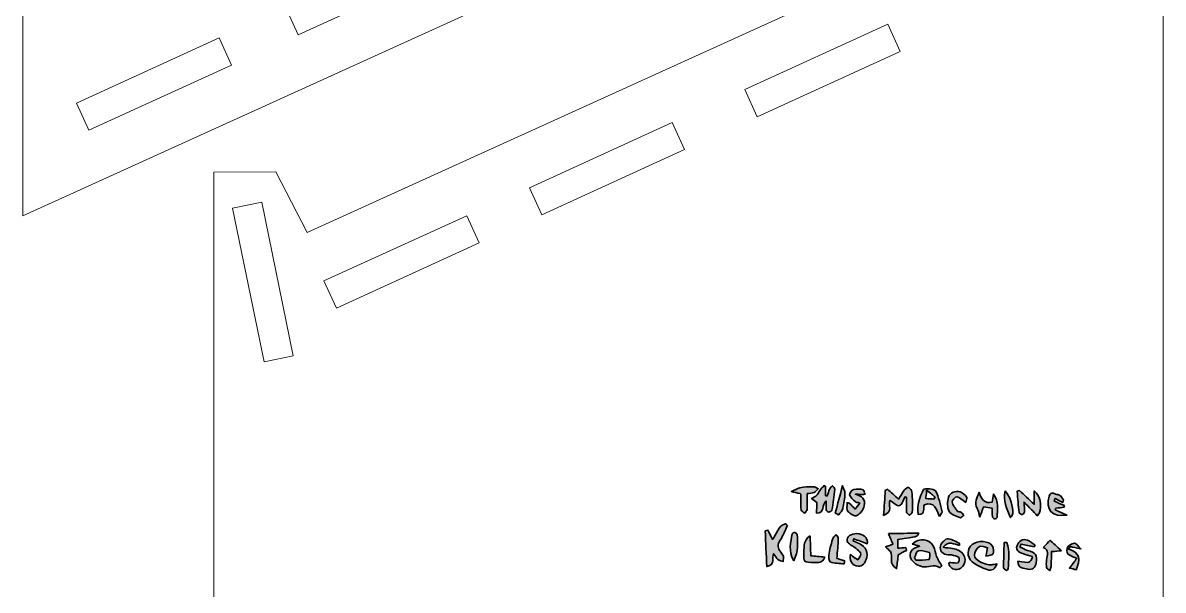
# Model space of a CAD drawing. Header units: inches. Extents: x 0.7 to 43.7, y -59.5 to -0.9.
# Drawn here: x 0.67 to 23.51, y -38.94 to -27.58 of the extents above; entities that cross this region are included whole.
import ezdxf

# ---------------------------------------------------------------- set-up
doc = ezdxf.new("R2010")
doc.units = ezdxf.units.IN
doc.header["$MEASUREMENT"] = 0
doc.layers.add('cut', color=7, linetype='Continuous')
doc.layers.add('etch', color=7, linetype='Continuous')

# ---------------------------------------------------------------- blocks, each defined once
blk = doc.blocks.new('block 10')
at = {"layer": 'etch', "true_color": 0x00a550}
h = blk.add_hatch(color=114, dxfattribs=at)
h.dxf.hatch_style = 2
edge = h.paths.add_edge_path()
edge.add_spline(control_points=[(16.38, -37.006), (16.38, -37.119), (16.383, -37.222), (16.377, -37.324), (16.376, -37.35), (16.347, -37.373), (16.331, -37.398), (16.305, -37.376), (16.259, -37.357), (16.257, -37.333), (16.248, -37.231), (16.251, -37.128), (16.249, -37.02), (16.248, -37.019), (16.243, -37.01), (16.236, -37.008), (16.179, -36.993), (16.121, -36.98), (16.064, -36.967), (16.121, -36.941), (16.176, -36.904), (16.235, -36.892), (16.322, -36.874), (16.412, -36.87), (16.501, -36.869), (16.534, -36.869), (16.568, -36.894), (16.602, -36.908), (16.574, -36.934), (16.55, -36.97), (16.516, -36.985), (16.48, -37.002), (16.434, -36.999), (16.38, -37.006)], knot_values=[0, 0, 0, 0, 1, 1, 1, 2, 2, 2, 3, 3, 3, 4, 4, 4, 5, 5, 5, 6, 6, 6, 7, 7, 7, 8, 8, 8, 9, 9, 9, 10, 10, 10, 11, 11, 11, 11], degree=3, periodic=1)
h = blk.add_hatch(color=114, dxfattribs=at)
h.dxf.hatch_style = 2
edge = h.paths.add_edge_path()
edge.add_spline(control_points=[(16.759, -37.154), (16.662, -37.231), (16.741, -37.395), (16.567, -37.397), (16.569, -37.322), (16.57, -37.254), (16.572, -37.184), (16.54, -37.161), (16.503, -37.135), (16.467, -37.108), (16.504, -37.084), (16.546, -37.064), (16.578, -37.034), (16.603, -37.011), (16.613, -36.973), (16.634, -36.945), (16.66, -36.91), (16.69, -36.878), (16.718, -36.845), (16.728, -36.851), (16.738, -36.857), (16.749, -36.863), (16.747, -36.924), (16.746, -36.985), (16.744, -37.045), (16.757, -37.048), (16.769, -37.051), (16.782, -37.054), (16.797, -37.007), (16.809, -36.958), (16.83, -36.913), (16.841, -36.888), (16.868, -36.87), (16.887, -36.849), (16.903, -36.873), (16.935, -36.898), (16.933, -36.92), (16.919, -37.059), (16.9, -37.198), (16.875, -37.336), (16.872, -37.355), (16.83, -37.377), (16.803, -37.38), (16.791, -37.382), (16.763, -37.345), (16.76, -37.324), (16.753, -37.275), (16.758, -37.225), (16.759, -37.154)], knot_values=[0, 0, 0, 0, 1, 1, 1, 2, 2, 2, 3, 3, 3, 4, 4, 4, 5, 5, 5, 6, 6, 6, 7, 7, 7, 8, 8, 8, 9, 9, 9, 10, 10, 10, 11, 11, 11, 12, 12, 12, 13, 13, 13, 14, 14, 14, 15, 15, 15, 16, 16, 16, 16], degree=3, periodic=1)
h = blk.add_hatch(color=114, dxfattribs=at)
h.dxf.hatch_style = 2
edge = h.paths.add_edge_path()
edge.add_spline(control_points=[(17.082, -36.847), (17.101, -36.898), (17.137, -36.949), (17.135, -36.999), (17.132, -37.101), (17.115, -37.205), (17.091, -37.305), (17.08, -37.35), (17.038, -37.388), (17.011, -37.429), (16.988, -37.42), (16.965, -37.41), (16.942, -37.401), (16.99, -37.217), (17.039, -37.033), (17.087, -36.849), (17.087, -36.849), (17.082, -36.847), (17.082, -36.847)], knot_values=[0, 0, 0, 0, 1, 1, 1, 2, 2, 2, 3, 3, 3, 4, 4, 4, 5, 5, 5, 6, 6, 6, 6], degree=3, periodic=1)
h = blk.add_hatch(color=114, dxfattribs=at)
h.dxf.hatch_style = 2
edge = h.paths.add_edge_path()
edge.add_spline(control_points=[(17.223, -37.197), (17.262, -37.238), (17.301, -37.278), (17.34, -37.318), (17.368, -37.282), (17.395, -37.246), (17.433, -37.197), (17.383, -37.182), (17.355, -37.181), (17.341, -37.168), (17.298, -37.125), (17.246, -37.082), (17.227, -37.029), (17.219, -37.005), (17.274, -36.934), (17.312, -36.923), (17.371, -36.907), (17.44, -36.917), (17.502, -36.93), (17.52, -36.934), (17.526, -36.989), (17.538, -37.02), (17.508, -37.022), (17.479, -37.028), (17.45, -37.026), (17.417, -37.023), (17.386, -37.012), (17.344, -37.019), (17.47, -37.053), (17.555, -37.125), (17.523, -37.253), (17.504, -37.328), (17.442, -37.412), (17.375, -37.448), (17.338, -37.468), (17.236, -37.411), (17.193, -37.363), (17.162, -37.328), (17.181, -37.249), (17.178, -37.19), (17.193, -37.192), (17.208, -37.195), (17.223, -37.197)], knot_values=[0, 0, 0, 0, 1, 1, 1, 2, 2, 2, 3, 3, 3, 4, 4, 4, 5, 5, 5, 6, 6, 6, 7, 7, 7, 8, 8, 8, 9, 9, 9, 10, 10, 10, 11, 11, 11, 12, 12, 12, 13, 13, 13, 14, 14, 14, 14], degree=3, periodic=1)
h = blk.add_hatch(color=114, dxfattribs=at)
h.dxf.hatch_style = 2
edge = h.paths.add_edge_path()
edge.add_spline(control_points=[(18.345, -37.068), (18.306, -37.132), (18.278, -37.234), (18.227, -37.248), (18.178, -37.262), (18.104, -37.183), (18.037, -37.143), (17.997, -37.223), (18.104, -37.369), (17.911, -37.444), (17.923, -37.264), (17.933, -37.104), (17.943, -36.944), (17.958, -36.936), (17.972, -36.928), (17.987, -36.92), (18.057, -36.981), (18.128, -37.042), (18.211, -37.115), (18.25, -37.051), (18.281, -36.99), (18.322, -36.936), (18.342, -36.909), (18.391, -36.874), (18.407, -36.882), (18.439, -36.899), (18.476, -36.94), (18.478, -36.974), (18.488, -37.109), (18.488, -37.245), (18.484, -37.38), (18.484, -37.401), (18.445, -37.421), (18.423, -37.441), (18.405, -37.419), (18.371, -37.397), (18.369, -37.374), (18.363, -37.277), (18.367, -37.18), (18.367, -37.082), (18.36, -37.077), (18.352, -37.073), (18.345, -37.068)], knot_values=[0, 0, 0, 0, 1, 1, 1, 2, 2, 2, 3, 3, 3, 4, 4, 4, 5, 5, 5, 6, 6, 6, 7, 7, 7, 8, 8, 8, 9, 9, 9, 10, 10, 10, 11, 11, 11, 12, 12, 12, 13, 13, 13, 14, 14, 14, 14], degree=3, periodic=1)
h = blk.add_hatch(color=114, dxfattribs=at)
h.dxf.hatch_style = 2
edge = h.paths.add_edge_path()
edge.add_spline(control_points=[(19.027, -37.467), (18.967, -37.307), (18.924, -37.159), (18.73, -37.231), (18.682, -37.281), (18.771, -37.433), (18.602, -37.422), (18.572, -37.24), (18.629, -37.075), (18.71, -36.926), (18.726, -36.896), (18.924, -36.908), (18.949, -36.952), (19.019, -37.077), (19.045, -37.228), (19.084, -37.369), (19.088, -37.384), (19.063, -37.407), (19.027, -37.467)], knot_values=[0, 0, 0, 0, 1, 1, 1, 2, 2, 2, 3, 3, 3, 4, 4, 4, 5, 5, 5, 6, 6, 6, 6], degree=3, periodic=1)
edge = h.paths.add_edge_path()
edge.add_spline(control_points=[(18.771, -36.936), (18.763, -37.027), (18.76, -37.066), (18.756, -37.108), (18.819, -37.111), (18.869, -37.113), (18.919, -37.115), (18.926, -37.104), (18.934, -37.092), (18.941, -37.081), (18.895, -37.041), (18.848, -37.001), (18.771, -36.936)], knot_values=[0, 0, 0, 0, 1, 1, 1, 2, 2, 2, 3, 3, 3, 4, 4, 4, 4], degree=3, periodic=1)
h = blk.add_hatch(color=114, dxfattribs=at)
h.dxf.hatch_style = 2
edge = h.paths.add_edge_path()
edge.add_spline(control_points=[(19.554, -37.182), (19.478, -37.13), (19.432, -37.076), (19.38, -37.07), (19.349, -37.066), (19.273, -37.147), (19.28, -37.174), (19.297, -37.242), (19.348, -37.303), (19.391, -37.362), (19.401, -37.375), (19.439, -37.365), (19.457, -37.377), (19.481, -37.392), (19.497, -37.418), (19.517, -37.439), (19.494, -37.458), (19.463, -37.497), (19.45, -37.491), (19.369, -37.456), (19.257, -37.43), (19.222, -37.364), (19.181, -37.287), (19.183, -37.166), (19.211, -37.078), (19.241, -36.984), (19.347, -36.946), (19.446, -36.973), (19.496, -36.987), (19.546, -37.036), (19.576, -37.082), (19.59, -37.105), (19.56, -37.157), (19.554, -37.182)], knot_values=[0, 0, 0, 0, 1, 1, 1, 2, 2, 2, 3, 3, 3, 4, 4, 4, 5, 5, 5, 6, 6, 6, 7, 7, 7, 8, 8, 8, 9, 9, 9, 10, 10, 10, 11, 11, 11, 11], degree=3, periodic=1)
h = blk.add_hatch(color=114, dxfattribs=at)
h.dxf.hatch_style = 2
edge = h.paths.add_edge_path()
edge.add_spline(control_points=[(19.822, -36.976), (19.864, -37.119), (19.922, -37.215), (20.087, -37.177), (20.095, -37.125), (20.103, -37.07), (20.11, -37.015), (20.227, -37.165), (20.185, -37.328), (20.184, -37.486), (20.184, -37.495), (20.146, -37.515), (20.13, -37.511), (20.113, -37.508), (20.09, -37.483), (20.088, -37.465), (20.081, -37.414), (20.083, -37.363), (20.082, -37.296), (20.026, -37.289), (19.968, -37.281), (19.914, -37.274), (19.905, -37.29), (19.899, -37.298), (19.896, -37.306), (19.877, -37.362), (19.858, -37.417), (19.839, -37.473), (19.82, -37.417), (19.811, -37.355), (19.782, -37.305), (19.714, -37.186), (19.787, -37.089), (19.822, -36.976)], knot_values=[0, 0, 0, 0, 1, 1, 1, 2, 2, 2, 3, 3, 3, 4, 4, 4, 5, 5, 5, 6, 6, 6, 7, 7, 7, 8, 8, 8, 9, 9, 9, 10, 10, 10, 11, 11, 11, 11], degree=3, periodic=1)
h = blk.add_hatch(color=114, dxfattribs=at)
h.dxf.hatch_style = 2
edge = h.paths.add_edge_path()
edge.add_spline(control_points=[(20.343, -36.954), (20.489, -37.114), (20.546, -37.437), (20.452, -37.488), (20.372, -37.316), (20.307, -37.144), (20.343, -36.954)], knot_values=[0, 0, 0, 0, 1, 1, 1, 2, 2, 2, 2], degree=3, periodic=1)
h = blk.add_hatch(color=114, dxfattribs=at)
h.dxf.hatch_style = 2
edge = h.paths.add_edge_path()
edge.add_spline(control_points=[(20.632, -36.947), (20.726, -37.034), (20.819, -37.12), (20.926, -37.219), (20.926, -37.125), (20.926, -37.046), (20.926, -36.954), (21.07, -37.05), (21.1, -37.353), (20.986, -37.449), (20.907, -37.366), (20.826, -37.284), (20.724, -37.178), (20.729, -37.26), (20.736, -37.316), (20.733, -37.371), (20.731, -37.391), (20.705, -37.424), (20.687, -37.426), (20.667, -37.428), (20.627, -37.404), (20.625, -37.388), (20.608, -37.246), (20.597, -37.104), (20.584, -36.963), (20.6, -36.957), (20.616, -36.952), (20.632, -36.947)], knot_values=[0, 0, 0, 0, 1, 1, 1, 2, 2, 2, 3, 3, 3, 4, 4, 4, 5, 5, 5, 6, 6, 6, 7, 7, 7, 8, 8, 8, 9, 9, 9, 9], degree=3, periodic=1)
h = blk.add_hatch(color=114, dxfattribs=at)
h.dxf.hatch_style = 2
edge = h.paths.add_edge_path()
edge.add_spline(control_points=[(21.463, -37.058), (21.48, -37.083), (21.498, -37.108), (21.516, -37.132), (21.51, -37.15), (21.504, -37.167), (21.498, -37.185), (21.447, -37.157), (21.396, -37.13), (21.345, -37.102), (21.339, -37.121), (21.332, -37.14), (21.326, -37.159), (21.394, -37.188), (21.462, -37.218), (21.53, -37.247), (21.528, -37.258), (21.525, -37.269), (21.523, -37.28), (21.47, -37.286), (21.417, -37.292), (21.364, -37.298), (21.358, -37.309), (21.352, -37.32), (21.346, -37.331), (21.424, -37.367), (21.503, -37.402), (21.581, -37.437), (21.288, -37.495), (21.143, -37.318), (21.225, -37.058), (21.262, -36.938), (21.34, -37.034), (21.398, -37.024), (21.42, -37.036), (21.441, -37.047), (21.463, -37.058)], knot_values=[0, 0, 0, 0, 1, 1, 1, 2, 2, 2, 3, 3, 3, 4, 4, 4, 5, 5, 5, 6, 6, 6, 7, 7, 7, 8, 8, 8, 9, 9, 9, 10, 10, 10, 11, 11, 11, 12, 12, 12, 12], degree=3, periodic=1)
h = blk.add_hatch(color=114, dxfattribs=at)
h.dxf.hatch_style = 2
edge = h.paths.add_edge_path()
edge.add_spline(control_points=[(15.984, -37.642), (15.937, -37.741), (15.901, -37.848), (15.84, -37.939), (15.78, -38.029), (15.788, -38.1), (15.85, -38.179), (15.871, -38.204), (15.894, -38.232), (15.902, -38.262), (15.91, -38.294), (15.9, -38.33), (15.899, -38.365), (15.863, -38.353), (15.82, -38.35), (15.794, -38.327), (15.759, -38.298), (15.738, -38.254), (15.708, -38.212), (15.656, -38.286), (15.763, -38.427), (15.571, -38.469), (15.56, -38.224), (15.549, -37.989), (15.538, -37.753), (15.557, -37.747), (15.575, -37.742), (15.594, -37.736), (15.621, -37.795), (15.649, -37.855), (15.682, -37.925), (15.774, -37.825), (15.786, -37.643), (15.944, -37.611), (15.957, -37.621), (15.971, -37.632), (15.984, -37.642)], knot_values=[0, 0, 0, 0, 1, 1, 1, 2, 2, 2, 3, 3, 3, 4, 4, 4, 5, 5, 5, 6, 6, 6, 7, 7, 7, 8, 8, 8, 9, 9, 9, 10, 10, 10, 11, 11, 11, 12, 12, 12, 12], degree=3, periodic=1)
h = blk.add_hatch(color=114, dxfattribs=at)
h.dxf.hatch_style = 2
edge = h.paths.add_edge_path()
edge.add_spline(control_points=[(16.109, -38.351), (16, -38.15), (16.047, -37.982), (16.081, -37.815), (16.084, -37.801), (16.115, -37.783), (16.131, -37.785), (16.149, -37.787), (16.178, -37.809), (16.179, -37.823), (16.186, -37.992), (16.21, -38.163), (16.109, -38.351)], knot_values=[0, 0, 0, 0, 1, 1, 1, 2, 2, 2, 3, 3, 3, 4, 4, 4, 4], degree=3, periodic=1)
h = blk.add_hatch(color=114, dxfattribs=at)
h.dxf.hatch_style = 2
edge = h.paths.add_edge_path()
edge.add_spline(control_points=[(16.438, -37.852), (16.442, -37.979), (16.447, -38.107), (16.452, -38.251), (16.541, -38.259), (16.632, -38.268), (16.731, -38.278), (16.693, -38.405), (16.601, -38.382), (16.523, -38.384), (16.307, -38.388), (16.305, -38.386), (16.313, -38.173), (16.317, -38.058), (16.308, -37.936), (16.438, -37.852)], knot_values=[0, 0, 0, 0, 1, 1, 1, 2, 2, 2, 3, 3, 3, 4, 4, 4, 5, 5, 5, 5], degree=3, periodic=1)
h = blk.add_hatch(color=114, dxfattribs=at)
h.dxf.hatch_style = 2
edge = h.paths.add_edge_path()
edge.add_spline(control_points=[(16.974, -38.303), (17.009, -38.314), (17.069, -38.333), (17.13, -38.351), (17.126, -38.372), (17.123, -38.394), (17.119, -38.415), (17.025, -38.404), (16.927, -38.405), (16.841, -38.373), (16.814, -38.363), (16.807, -38.258), (16.817, -38.201), (16.834, -38.095), (16.868, -37.992), (16.9, -37.89), (16.908, -37.866), (16.939, -37.849), (16.96, -37.829), (16.975, -37.854), (17.003, -37.88), (17.002, -37.905), (16.997, -38.035), (16.985, -38.165), (16.974, -38.303)], knot_values=[0, 0, 0, 0, 1, 1, 1, 2, 2, 2, 3, 3, 3, 4, 4, 4, 5, 5, 5, 6, 6, 6, 7, 7, 7, 8, 8, 8, 8], degree=3, periodic=1)
h = blk.add_hatch(color=114, dxfattribs=at)
h.dxf.hatch_style = 2
edge = h.paths.add_edge_path()
edge.add_spline(control_points=[(17.248, -38.219), (17.264, -38.235), (17.274, -38.249), (17.287, -38.259), (17.322, -38.285), (17.358, -38.309), (17.393, -38.334), (17.415, -38.295), (17.454, -38.256), (17.454, -38.217), (17.454, -38.185), (17.412, -38.148), (17.381, -38.123), (17.324, -38.078), (17.26, -38.043), (17.204, -37.997), (17.186, -37.983), (17.175, -37.949), (17.177, -37.925), (17.186, -37.846), (17.31, -37.79), (17.418, -37.812), (17.538, -37.837), (17.6, -37.913), (17.581, -38.012), (17.493, -37.978), (17.405, -37.945), (17.316, -37.911), (17.311, -37.926), (17.305, -37.94), (17.3, -37.955), (17.339, -37.971), (17.38, -37.986), (17.419, -38.004), (17.565, -38.069), (17.614, -38.19), (17.555, -38.337), (17.52, -38.426), (17.463, -38.48), (17.361, -38.453), (17.266, -38.429), (17.224, -38.344), (17.248, -38.219)], knot_values=[0, 0, 0, 0, 1, 1, 1, 2, 2, 2, 3, 3, 3, 4, 4, 4, 5, 5, 5, 6, 6, 6, 7, 7, 7, 8, 8, 8, 9, 9, 9, 10, 10, 10, 11, 11, 11, 12, 12, 12, 13, 13, 13, 14, 14, 14, 14], degree=3, periodic=1)
h = blk.add_hatch(color=114, dxfattribs=at)
h.dxf.hatch_style = 2
edge = h.paths.add_edge_path()
edge.add_spline(control_points=[(18.005, -37.808), (18.205, -37.804), (18.404, -37.801), (18.615, -37.798), (18.581, -37.874), (18.581, -37.874), (18.198, -37.924), (18.198, -37.973), (18.198, -38.024), (18.198, -38.099), (18.251, -38.095), (18.302, -38.091), (18.352, -38.087), (18.357, -38.106), (18.361, -38.125), (18.366, -38.143), (18.311, -38.173), (18.257, -38.203), (18.202, -38.234), (18.193, -38.311), (18.184, -38.396), (18.171, -38.507), (17.996, -38.413), (18.106, -38.264), (18.045, -38.166), (18.017, -38.138), (17.984, -38.105), (17.95, -38.073), (17.989, -38.059), (18.027, -38.045), (18.098, -38.018), (18.076, -37.968), (18.049, -37.907), (18.005, -37.808)], knot_values=[0, 0, 0, 0, 1, 1, 1, 2, 2, 2, 3, 3, 3, 4, 4, 4, 5, 5, 5, 6, 6, 6, 7, 7, 7, 8, 8, 8, 9, 9, 9, 10, 10, 10, 11, 11, 11, 11], degree=3, periodic=1)
h = blk.add_hatch(color=114, dxfattribs=at)
h.dxf.hatch_style = 2
edge = h.paths.add_edge_path()
edge.add_spline(control_points=[(18.484, -38.018), (18.622, -37.884), (18.834, -37.913), (18.908, -38.065), (18.938, -38.127), (18.944, -38.2), (18.971, -38.265), (18.997, -38.327), (19.036, -38.385), (19.076, -38.458), (19.078, -38.456), (19.041, -38.493), (19.032, -38.488), (18.916, -38.411), (18.796, -38.491), (18.687, -38.471), (18.6, -38.456), (18.488, -38.381), (18.454, -38.304), (18.409, -38.201), (18.469, -38.094), (18.629, -38.061), (18.568, -38.043), (18.534, -38.033), (18.484, -38.018)], knot_values=[0, 0, 0, 0, 1, 1, 1, 2, 2, 2, 3, 3, 3, 4, 4, 4, 5, 5, 5, 6, 6, 6, 7, 7, 7, 8, 8, 8, 8], degree=3, periodic=1)
edge = h.paths.add_edge_path()
edge.add_spline(control_points=[(18.529, -38.283), (18.539, -38.301), (18.548, -38.319), (18.558, -38.338), (18.645, -38.336), (18.733, -38.342), (18.817, -38.327), (18.831, -38.325), (18.843, -38.192), (18.831, -38.188), (18.76, -38.162), (18.679, -38.141), (18.606, -38.15), (18.575, -38.154), (18.554, -38.236), (18.529, -38.283)], knot_values=[0, 0, 0, 0, 1, 1, 1, 2, 2, 2, 3, 3, 3, 4, 4, 4, 5, 5, 5, 5], degree=3, periodic=1)
h = blk.add_hatch(color=114, dxfattribs=at)
h.dxf.hatch_style = 2
edge = h.paths.add_edge_path()
edge.add_spline(control_points=[(19.432, -38.045), (19.317, -38.025), (19.214, -37.938), (19.104, -38.082), (19.181, -38.092), (19.236, -38.1), (19.291, -38.106), (19.484, -38.126), (19.597, -38.285), (19.516, -38.435), (19.492, -38.479), (19.429, -38.524), (19.381, -38.527), (19.304, -38.531), (19.231, -38.494), (19.216, -38.398), (19.235, -38.391), (19.244, -38.385), (19.252, -38.386), (19.302, -38.39), (19.354, -38.403), (19.402, -38.394), (19.415, -38.392), (19.432, -38.298), (19.416, -38.286), (19.377, -38.256), (19.321, -38.248), (19.271, -38.232), (19.263, -38.23), (19.252, -38.232), (19.243, -38.233), (19.131, -38.244), (19.044, -38.188), (19.044, -38.086), (19.044, -38.025), (19.125, -37.922), (19.181, -37.914), (19.255, -37.903), (19.342, -37.964), (19.422, -37.997), (19.429, -38), (19.428, -38.023), (19.432, -38.045)], knot_values=[0, 0, 0, 0, 1, 1, 1, 2, 2, 2, 3, 3, 3, 4, 4, 4, 5, 5, 5, 6, 6, 6, 7, 7, 7, 8, 8, 8, 9, 9, 9, 10, 10, 10, 11, 11, 11, 12, 12, 12, 13, 13, 13, 14, 14, 14, 14], degree=3, periodic=1)
h = blk.add_hatch(color=114, dxfattribs=at)
h.dxf.hatch_style = 2
edge = h.paths.add_edge_path()
edge.add_spline(control_points=[(20.893, -38.269), (20.822, -38.246), (20.76, -38.229), (20.7, -38.207), (20.627, -38.18), (20.547, -38.147), (20.583, -38.049), (20.617, -37.956), (20.692, -37.902), (20.794, -37.939), (20.849, -37.959), (20.894, -38.006), (20.943, -38.042), (20.937, -38.051), (20.931, -38.061), (20.925, -38.071), (20.838, -38.052), (20.75, -38.034), (20.663, -38.016), (20.655, -38.037), (20.648, -38.057), (20.64, -38.078), (20.691, -38.1), (20.74, -38.129), (20.793, -38.143), (20.953, -38.186), (20.994, -38.246), (20.967, -38.391), (20.949, -38.487), (20.893, -38.538), (20.803, -38.52), (20.717, -38.502), (20.597, -38.505), (20.599, -38.36), (20.841, -38.401), (20.841, -38.401), (20.893, -38.269)], knot_values=[0, 0, 0, 0, 1, 1, 1, 2, 2, 2, 3, 3, 3, 4, 4, 4, 5, 5, 5, 6, 6, 6, 7, 7, 7, 8, 8, 8, 9, 9, 9, 10, 10, 10, 11, 11, 11, 12, 12, 12, 12], degree=3, periodic=1)
h = blk.add_hatch(color=114, dxfattribs=at)
h.dxf.hatch_style = 2
edge = h.paths.add_edge_path()
edge.add_spline(control_points=[(19.959, -38.261), (19.974, -38.185), (19.983, -38.137), (19.993, -38.09), (19.936, -38.081), (19.862, -38.045), (19.828, -38.068), (19.777, -38.103), (19.726, -38.179), (19.727, -38.238), (19.728, -38.34), (19.934, -38.443), (20.076, -38.431), (20.108, -38.428), (20.14, -38.422), (20.18, -38.415), (20.139, -38.514), (20.079, -38.568), (19.982, -38.529), (19.878, -38.486), (19.764, -38.445), (19.682, -38.372), (19.569, -38.269), (19.583, -38.109), (19.686, -38.026), (19.797, -37.935), (20.021, -37.948), (20.092, -38.059), (20.117, -38.098), (20.122, -38.174), (20.101, -38.212), (20.082, -38.243), (20.011, -38.245), (19.959, -38.261)], knot_values=[0, 0, 0, 0, 1, 1, 1, 2, 2, 2, 3, 3, 3, 4, 4, 4, 5, 5, 5, 6, 6, 6, 7, 7, 7, 8, 8, 8, 9, 9, 9, 10, 10, 10, 11, 11, 11, 11], degree=3, periodic=1)
h = blk.add_hatch(color=114, dxfattribs=at)
h.dxf.hatch_style = 2
edge = h.paths.add_edge_path()
edge.add_spline(control_points=[(20.377, -37.988), (20.446, -38.159), (20.411, -38.338), (20.406, -38.515), (20.405, -38.526), (20.374, -38.547), (20.368, -38.544), (20.346, -38.533), (20.313, -38.512), (20.313, -38.495), (20.313, -38.326), (20.319, -38.158), (20.324, -37.989), (20.342, -37.989), (20.359, -37.988), (20.377, -37.988)], knot_values=[0, 0, 0, 0, 1, 1, 1, 2, 2, 2, 3, 3, 3, 4, 4, 4, 5, 5, 5, 5], degree=3, periodic=1)
h = blk.add_hatch(color=114, dxfattribs=at)
h.dxf.hatch_style = 2
edge = h.paths.add_edge_path()
edge.add_spline(control_points=[(21.108, -38.089), (21.161, -38.032), (21.209, -37.98), (21.244, -37.942), (21.304, -37.997), (21.38, -38.067), (21.469, -38.15), (21.413, -38.155), (21.357, -38.16), (21.272, -38.169), (21.27, -38.264), (21.27, -38.366), (21.265, -38.468), (21.264, -38.495), (21.249, -38.521), (21.241, -38.547), (21.217, -38.528), (21.178, -38.512), (21.174, -38.489), (21.164, -38.44), (21.168, -38.388), (21.174, -38.337), (21.186, -38.236), (21.232, -38.127), (21.108, -38.089)], knot_values=[0, 0, 0, 0, 1, 1, 1, 2, 2, 2, 3, 3, 3, 4, 4, 4, 5, 5, 5, 6, 6, 6, 7, 7, 7, 8, 8, 8, 8], degree=3, periodic=1)
h = blk.add_hatch(color=114, dxfattribs=at)
h.dxf.hatch_style = 2
edge = h.paths.add_edge_path()
edge.add_spline(control_points=[(21.765, -38.53), (21.727, -38.521), (21.687, -38.511), (21.631, -38.498), (21.689, -38.423), (21.732, -38.367), (21.779, -38.305), (21.683, -38.249), (21.538, -38.245), (21.587, -38.099), (21.603, -38.052), (21.677, -38.009), (21.731, -37.999), (21.761, -37.993), (21.804, -38.06), (21.861, -38.113), (21.766, -38.093), (21.709, -38.081), (21.652, -38.069), (21.638, -38.084), (21.623, -38.1), (21.608, -38.115), (21.855, -38.184), (21.847, -38.336), (21.765, -38.53)], knot_values=[0, 0, 0, 0, 1, 1, 1, 2, 2, 2, 3, 3, 3, 4, 4, 4, 5, 5, 5, 6, 6, 6, 7, 7, 7, 8, 8, 8, 8], degree=3, periodic=1)
at = {"layer": 'etch', "color": 114, "lineweight": 35, "true_color": 0x00a550}
for points, knots in [([(16.38, -37.006), (16.38, -37.119), (16.383, -37.222), (16.377, -37.324), (16.376, -37.35), (16.347, -37.373), (16.331, -37.398), (16.305, -37.376), (16.259, -37.357), (16.257, -37.333), (16.248, -37.231), (16.251, -37.128), (16.249, -37.02), (16.248, -37.019), (16.243, -37.01), (16.236, -37.008), (16.179, -36.993), (16.121, -36.98), (16.064, -36.967), (16.121, -36.941), (16.176, -36.904), (16.235, -36.892), (16.322, -36.874), (16.412, -36.87), (16.501, -36.869), (16.534, -36.869), (16.568, -36.894), (16.602, -36.908), (16.574, -36.934), (16.55, -36.97), (16.516, -36.985), (16.48, -37.002), (16.434, -36.999), (16.38, -37.006)], [0, 0, 0, 0, 1, 1, 1, 2, 2, 2, 3, 3, 3, 4, 4, 4, 5, 5, 5, 6, 6, 6, 7, 7, 7, 8, 8, 8, 9, 9, 9, 10, 10, 10, 11, 11, 11, 11]), ([(16.759, -37.154), (16.662, -37.231), (16.741, -37.395), (16.567, -37.397), (16.569, -37.322), (16.57, -37.254), (16.572, -37.184), (16.54, -37.161), (16.503, -37.135), (16.467, -37.108), (16.504, -37.084), (16.546, -37.064), (16.578, -37.034), (16.603, -37.011), (16.613, -36.973), (16.634, -36.945), (16.66, -36.91), (16.69, -36.878), (16.718, -36.845), (16.728, -36.851), (16.738, -36.857), (16.749, -36.863), (16.747, -36.924), (16.746, -36.985), (16.744, -37.045), (16.757, -37.048), (16.769, -37.051), (16.782, -37.054), (16.797, -37.007), (16.809, -36.958), (16.83, -36.913), (16.841, -36.888), (16.868, -36.87), (16.887, -36.849), (16.903, -36.873), (16.935, -36.898), (16.933, -36.92), (16.919, -37.059), (16.9, -37.198), (16.875, -37.336), (16.872, -37.355), (16.83, -37.377), (16.803, -37.38), (16.791, -37.382), (16.763, -37.345), (16.76, -37.324), (16.753, -37.275), (16.758, -37.225), (16.759, -37.154)], [0, 0, 0, 0, 1, 1, 1, 2, 2, 2, 3, 3, 3, 4, 4, 4, 5, 5, 5, 6, 6, 6, 7, 7, 7, 8, 8, 8, 9, 9, 9, 10, 10, 10, 11, 11, 11, 12, 12, 12, 13, 13, 13, 14, 14, 14, 15, 15, 15, 16, 16, 16, 16]), ([(17.082, -36.847), (17.101, -36.898), (17.137, -36.949), (17.135, -36.999), (17.132, -37.101), (17.115, -37.205), (17.091, -37.305), (17.08, -37.35), (17.038, -37.388), (17.011, -37.429), (16.988, -37.42), (16.965, -37.41), (16.942, -37.401), (16.99, -37.217), (17.039, -37.033), (17.087, -36.849), (17.087, -36.849), (17.082, -36.847), (17.082, -36.847)], [0, 0, 0, 0, 1, 1, 1, 2, 2, 2, 3, 3, 3, 4, 4, 4, 5, 5, 5, 6, 6, 6, 6]), ([(17.223, -37.197), (17.262, -37.238), (17.301, -37.278), (17.34, -37.318), (17.368, -37.282), (17.395, -37.246), (17.433, -37.197), (17.383, -37.182), (17.355, -37.181), (17.341, -37.168), (17.298, -37.125), (17.246, -37.082), (17.227, -37.029), (17.219, -37.005), (17.274, -36.934), (17.312, -36.923), (17.371, -36.907), (17.44, -36.917), (17.502, -36.93), (17.52, -36.934), (17.526, -36.989), (17.538, -37.02), (17.508, -37.022), (17.479, -37.028), (17.45, -37.026), (17.417, -37.023), (17.386, -37.012), (17.344, -37.019), (17.47, -37.053), (17.555, -37.125), (17.523, -37.253), (17.504, -37.328), (17.442, -37.412), (17.375, -37.448), (17.338, -37.468), (17.236, -37.411), (17.193, -37.363), (17.162, -37.328), (17.181, -37.249), (17.178, -37.19), (17.193, -37.192), (17.208, -37.195), (17.223, -37.197)], [0, 0, 0, 0, 1, 1, 1, 2, 2, 2, 3, 3, 3, 4, 4, 4, 5, 5, 5, 6, 6, 6, 7, 7, 7, 8, 8, 8, 9, 9, 9, 10, 10, 10, 11, 11, 11, 12, 12, 12, 13, 13, 13, 14, 14, 14, 14]), ([(18.345, -37.068), (18.306, -37.132), (18.278, -37.234), (18.227, -37.248), (18.178, -37.262), (18.104, -37.183), (18.037, -37.143), (17.997, -37.223), (18.104, -37.369), (17.911, -37.444), (17.923, -37.264), (17.933, -37.104), (17.943, -36.944), (17.958, -36.936), (17.972, -36.928), (17.987, -36.92), (18.057, -36.981), (18.128, -37.042), (18.211, -37.115), (18.25, -37.051), (18.281, -36.99), (18.322, -36.936), (18.342, -36.909), (18.391, -36.874), (18.407, -36.882), (18.439, -36.899), (18.476, -36.94), (18.478, -36.974), (18.488, -37.109), (18.488, -37.245), (18.484, -37.38), (18.484, -37.401), (18.445, -37.421), (18.423, -37.441), (18.405, -37.419), (18.371, -37.397), (18.369, -37.374), (18.363, -37.277), (18.367, -37.18), (18.367, -37.082), (18.36, -37.077), (18.352, -37.073), (18.345, -37.068)], [0, 0, 0, 0, 1, 1, 1, 2, 2, 2, 3, 3, 3, 4, 4, 4, 5, 5, 5, 6, 6, 6, 7, 7, 7, 8, 8, 8, 9, 9, 9, 10, 10, 10, 11, 11, 11, 12, 12, 12, 13, 13, 13, 14, 14, 14, 14]), ([(19.027, -37.467), (18.967, -37.307), (18.924, -37.159), (18.73, -37.231), (18.682, -37.281), (18.771, -37.433), (18.602, -37.422), (18.572, -37.24), (18.629, -37.075), (18.71, -36.926), (18.726, -36.896), (18.924, -36.908), (18.949, -36.952), (19.019, -37.077), (19.045, -37.228), (19.084, -37.369), (19.088, -37.384), (19.063, -37.407), (19.027, -37.467)], [0, 0, 0, 0, 1, 1, 1, 2, 2, 2, 3, 3, 3, 4, 4, 4, 5, 5, 5, 6, 6, 6, 6]), ([(18.771, -36.936), (18.763, -37.027), (18.76, -37.066), (18.756, -37.108), (18.819, -37.111), (18.869, -37.113), (18.919, -37.115), (18.926, -37.104), (18.934, -37.092), (18.941, -37.081), (18.895, -37.041), (18.848, -37.001), (18.771, -36.936)], [0, 0, 0, 0, 1, 1, 1, 2, 2, 2, 3, 3, 3, 4, 4, 4, 4]), ([(18.771, -36.936), (18.848, -37.001), (18.895, -37.041), (18.941, -37.081), (18.934, -37.092), (18.926, -37.104), (18.919, -37.115), (18.869, -37.113), (18.819, -37.111), (18.756, -37.108), (18.76, -37.066), (18.763, -37.027), (18.771, -36.936)], [0, 0, 0, 0, 1, 1, 1, 2, 2, 2, 3, 3, 3, 4, 4, 4, 4]), ([(19.554, -37.182), (19.478, -37.13), (19.432, -37.076), (19.38, -37.07), (19.349, -37.066), (19.273, -37.147), (19.28, -37.174), (19.297, -37.242), (19.348, -37.303), (19.391, -37.362), (19.401, -37.375), (19.439, -37.365), (19.457, -37.377), (19.481, -37.392), (19.497, -37.418), (19.517, -37.439), (19.494, -37.458), (19.463, -37.497), (19.45, -37.491), (19.369, -37.456), (19.257, -37.43), (19.222, -37.364), (19.181, -37.287), (19.183, -37.166), (19.211, -37.078), (19.241, -36.984), (19.347, -36.946), (19.446, -36.973), (19.496, -36.987), (19.546, -37.036), (19.576, -37.082), (19.59, -37.105), (19.56, -37.157), (19.554, -37.182)], [0, 0, 0, 0, 1, 1, 1, 2, 2, 2, 3, 3, 3, 4, 4, 4, 5, 5, 5, 6, 6, 6, 7, 7, 7, 8, 8, 8, 9, 9, 9, 10, 10, 10, 11, 11, 11, 11]), ([(19.822, -36.976), (19.864, -37.119), (19.922, -37.215), (20.087, -37.177), (20.095, -37.125), (20.103, -37.07), (20.11, -37.015), (20.227, -37.165), (20.185, -37.328), (20.184, -37.486), (20.184, -37.495), (20.146, -37.515), (20.13, -37.511), (20.113, -37.508), (20.09, -37.483), (20.088, -37.465), (20.081, -37.414), (20.083, -37.363), (20.082, -37.296), (20.026, -37.289), (19.968, -37.281), (19.914, -37.274), (19.905, -37.29), (19.899, -37.298), (19.896, -37.306), (19.877, -37.362), (19.858, -37.417), (19.839, -37.473), (19.82, -37.417), (19.811, -37.355), (19.782, -37.305), (19.714, -37.186), (19.787, -37.089), (19.822, -36.976)], [0, 0, 0, 0, 1, 1, 1, 2, 2, 2, 3, 3, 3, 4, 4, 4, 5, 5, 5, 6, 6, 6, 7, 7, 7, 8, 8, 8, 9, 9, 9, 10, 10, 10, 11, 11, 11, 11]), ([(20.343, -36.954), (20.489, -37.114), (20.546, -37.437), (20.452, -37.488), (20.372, -37.316), (20.307, -37.144), (20.343, -36.954)], [0, 0, 0, 0, 1, 1, 1, 2, 2, 2, 2]), ([(20.632, -36.947), (20.726, -37.034), (20.819, -37.12), (20.926, -37.219), (20.926, -37.125), (20.926, -37.046), (20.926, -36.954), (21.07, -37.05), (21.1, -37.353), (20.986, -37.449), (20.907, -37.366), (20.826, -37.284), (20.724, -37.178), (20.729, -37.26), (20.736, -37.316), (20.733, -37.371), (20.731, -37.391), (20.705, -37.424), (20.687, -37.426), (20.667, -37.428), (20.627, -37.404), (20.625, -37.388), (20.608, -37.246), (20.597, -37.104), (20.584, -36.963), (20.6, -36.957), (20.616, -36.952), (20.632, -36.947)], [0, 0, 0, 0, 1, 1, 1, 2, 2, 2, 3, 3, 3, 4, 4, 4, 5, 5, 5, 6, 6, 6, 7, 7, 7, 8, 8, 8, 9, 9, 9, 9]), ([(21.463, -37.058), (21.48, -37.083), (21.498, -37.108), (21.516, -37.132), (21.51, -37.15), (21.504, -37.167), (21.498, -37.185), (21.447, -37.157), (21.396, -37.13), (21.345, -37.102), (21.339, -37.121), (21.332, -37.14), (21.326, -37.159), (21.394, -37.188), (21.462, -37.218), (21.53, -37.247), (21.528, -37.258), (21.525, -37.269), (21.523, -37.28), (21.47, -37.286), (21.417, -37.292), (21.364, -37.298), (21.358, -37.309), (21.352, -37.32), (21.346, -37.331), (21.424, -37.367), (21.503, -37.402), (21.581, -37.437), (21.288, -37.495), (21.143, -37.318), (21.225, -37.058), (21.262, -36.938), (21.34, -37.034), (21.398, -37.024), (21.42, -37.036), (21.441, -37.047), (21.463, -37.058)], [0, 0, 0, 0, 1, 1, 1, 2, 2, 2, 3, 3, 3, 4, 4, 4, 5, 5, 5, 6, 6, 6, 7, 7, 7, 8, 8, 8, 9, 9, 9, 10, 10, 10, 11, 11, 11, 12, 12, 12, 12]), ([(15.984, -37.642), (15.937, -37.741), (15.901, -37.848), (15.84, -37.939), (15.78, -38.029), (15.788, -38.1), (15.85, -38.179), (15.871, -38.204), (15.894, -38.232), (15.902, -38.262), (15.91, -38.294), (15.9, -38.33), (15.899, -38.365), (15.863, -38.353), (15.82, -38.35), (15.794, -38.327), (15.759, -38.298), (15.738, -38.254), (15.708, -38.212), (15.656, -38.286), (15.763, -38.427), (15.571, -38.469), (15.56, -38.224), (15.549, -37.989), (15.538, -37.753), (15.557, -37.747), (15.575, -37.742), (15.594, -37.736), (15.621, -37.795), (15.649, -37.855), (15.682, -37.925), (15.774, -37.825), (15.786, -37.643), (15.944, -37.611), (15.957, -37.621), (15.971, -37.632), (15.984, -37.642)], [0, 0, 0, 0, 1, 1, 1, 2, 2, 2, 3, 3, 3, 4, 4, 4, 5, 5, 5, 6, 6, 6, 7, 7, 7, 8, 8, 8, 9, 9, 9, 10, 10, 10, 11, 11, 11, 12, 12, 12, 12]), ([(16.109, -38.351), (16, -38.15), (16.047, -37.982), (16.081, -37.815), (16.084, -37.801), (16.115, -37.783), (16.131, -37.785), (16.149, -37.787), (16.178, -37.809), (16.179, -37.823), (16.186, -37.992), (16.21, -38.163), (16.109, -38.351)], [0, 0, 0, 0, 1, 1, 1, 2, 2, 2, 3, 3, 3, 4, 4, 4, 4]), ([(16.438, -37.852), (16.442, -37.979), (16.447, -38.107), (16.452, -38.251), (16.541, -38.259), (16.632, -38.268), (16.731, -38.278), (16.693, -38.405), (16.601, -38.382), (16.523, -38.384), (16.307, -38.388), (16.305, -38.386), (16.313, -38.173), (16.317, -38.058), (16.308, -37.936), (16.438, -37.852)], [0, 0, 0, 0, 1, 1, 1, 2, 2, 2, 3, 3, 3, 4, 4, 4, 5, 5, 5, 5]), ([(16.974, -38.303), (17.009, -38.314), (17.069, -38.333), (17.13, -38.351), (17.126, -38.372), (17.123, -38.394), (17.119, -38.415), (17.025, -38.404), (16.927, -38.405), (16.841, -38.373), (16.814, -38.363), (16.807, -38.258), (16.817, -38.201), (16.834, -38.095), (16.868, -37.992), (16.9, -37.89), (16.908, -37.866), (16.939, -37.849), (16.96, -37.829), (16.975, -37.854), (17.003, -37.88), (17.002, -37.905), (16.997, -38.035), (16.985, -38.165), (16.974, -38.303)], [0, 0, 0, 0, 1, 1, 1, 2, 2, 2, 3, 3, 3, 4, 4, 4, 5, 5, 5, 6, 6, 6, 7, 7, 7, 8, 8, 8, 8]), ([(17.248, -38.219), (17.264, -38.235), (17.274, -38.249), (17.287, -38.259), (17.322, -38.285), (17.358, -38.309), (17.393, -38.334), (17.415, -38.295), (17.454, -38.256), (17.454, -38.217), (17.454, -38.185), (17.412, -38.148), (17.381, -38.123), (17.324, -38.078), (17.26, -38.043), (17.204, -37.997), (17.186, -37.983), (17.175, -37.949), (17.177, -37.925), (17.186, -37.846), (17.31, -37.79), (17.418, -37.812), (17.538, -37.837), (17.6, -37.913), (17.581, -38.012), (17.493, -37.978), (17.405, -37.945), (17.316, -37.911), (17.311, -37.926), (17.305, -37.94), (17.3, -37.955), (17.339, -37.971), (17.38, -37.986), (17.419, -38.004), (17.565, -38.069), (17.614, -38.19), (17.555, -38.337), (17.52, -38.426), (17.463, -38.48), (17.361, -38.453), (17.266, -38.429), (17.224, -38.344), (17.248, -38.219)], [0, 0, 0, 0, 1, 1, 1, 2, 2, 2, 3, 3, 3, 4, 4, 4, 5, 5, 5, 6, 6, 6, 7, 7, 7, 8, 8, 8, 9, 9, 9, 10, 10, 10, 11, 11, 11, 12, 12, 12, 13, 13, 13, 14, 14, 14, 14]), ([(18.005, -37.808), (18.205, -37.804), (18.404, -37.801), (18.615, -37.798), (18.581, -37.874), (18.581, -37.874), (18.198, -37.924), (18.198, -37.973), (18.198, -38.024), (18.198, -38.099), (18.251, -38.095), (18.302, -38.091), (18.352, -38.087), (18.357, -38.106), (18.361, -38.125), (18.366, -38.143), (18.311, -38.173), (18.257, -38.203), (18.202, -38.234), (18.193, -38.311), (18.184, -38.396), (18.171, -38.507), (17.996, -38.413), (18.106, -38.264), (18.045, -38.166), (18.017, -38.138), (17.984, -38.105), (17.95, -38.073), (17.989, -38.059), (18.027, -38.045), (18.098, -38.018), (18.076, -37.968), (18.049, -37.907), (18.005, -37.808)], [0, 0, 0, 0, 1, 1, 1, 2, 2, 2, 3, 3, 3, 4, 4, 4, 5, 5, 5, 6, 6, 6, 7, 7, 7, 8, 8, 8, 9, 9, 9, 10, 10, 10, 11, 11, 11, 11]), ([(18.484, -38.018), (18.622, -37.884), (18.834, -37.913), (18.908, -38.065), (18.938, -38.127), (18.944, -38.2), (18.971, -38.265), (18.997, -38.327), (19.036, -38.385), (19.076, -38.458), (19.078, -38.456), (19.041, -38.493), (19.032, -38.488), (18.916, -38.411), (18.796, -38.491), (18.687, -38.471), (18.6, -38.456), (18.488, -38.381), (18.454, -38.304), (18.409, -38.201), (18.469, -38.094), (18.629, -38.061), (18.568, -38.043), (18.534, -38.033), (18.484, -38.018)], [0, 0, 0, 0, 1, 1, 1, 2, 2, 2, 3, 3, 3, 4, 4, 4, 5, 5, 5, 6, 6, 6, 7, 7, 7, 8, 8, 8, 8]), ([(19.432, -38.045), (19.317, -38.025), (19.214, -37.938), (19.104, -38.082), (19.181, -38.092), (19.236, -38.1), (19.291, -38.106), (19.484, -38.126), (19.597, -38.285), (19.516, -38.435), (19.492, -38.479), (19.429, -38.524), (19.381, -38.527), (19.304, -38.531), (19.231, -38.494), (19.216, -38.398), (19.235, -38.391), (19.244, -38.385), (19.252, -38.386), (19.302, -38.39), (19.354, -38.403), (19.402, -38.394), (19.415, -38.392), (19.432, -38.298), (19.416, -38.286), (19.377, -38.256), (19.321, -38.248), (19.271, -38.232), (19.263, -38.23), (19.252, -38.232), (19.243, -38.233), (19.131, -38.244), (19.044, -38.188), (19.044, -38.086), (19.044, -38.025), (19.125, -37.922), (19.181, -37.914), (19.255, -37.903), (19.342, -37.964), (19.422, -37.997), (19.429, -38), (19.428, -38.023), (19.432, -38.045)], [0, 0, 0, 0, 1, 1, 1, 2, 2, 2, 3, 3, 3, 4, 4, 4, 5, 5, 5, 6, 6, 6, 7, 7, 7, 8, 8, 8, 9, 9, 9, 10, 10, 10, 11, 11, 11, 12, 12, 12, 13, 13, 13, 14, 14, 14, 14]), ([(20.893, -38.269), (20.822, -38.246), (20.76, -38.229), (20.7, -38.207), (20.627, -38.18), (20.547, -38.147), (20.583, -38.049), (20.617, -37.956), (20.692, -37.902), (20.794, -37.939), (20.849, -37.959), (20.894, -38.006), (20.943, -38.042), (20.937, -38.051), (20.931, -38.061), (20.925, -38.071), (20.838, -38.052), (20.75, -38.034), (20.663, -38.016), (20.655, -38.037), (20.648, -38.057), (20.64, -38.078), (20.691, -38.1), (20.74, -38.129), (20.793, -38.143), (20.953, -38.186), (20.994, -38.246), (20.967, -38.391), (20.949, -38.487), (20.893, -38.538), (20.803, -38.52), (20.717, -38.502), (20.597, -38.505), (20.599, -38.36), (20.841, -38.401), (20.841, -38.401), (20.893, -38.269)], [0, 0, 0, 0, 1, 1, 1, 2, 2, 2, 3, 3, 3, 4, 4, 4, 5, 5, 5, 6, 6, 6, 7, 7, 7, 8, 8, 8, 9, 9, 9, 10, 10, 10, 11, 11, 11, 12, 12, 12, 12]), ([(18.529, -38.283), (18.539, -38.301), (18.548, -38.319), (18.558, -38.338), (18.645, -38.336), (18.733, -38.342), (18.817, -38.327), (18.831, -38.325), (18.843, -38.192), (18.831, -38.188), (18.76, -38.162), (18.679, -38.141), (18.606, -38.15), (18.575, -38.154), (18.554, -38.236), (18.529, -38.283)], [0, 0, 0, 0, 1, 1, 1, 2, 2, 2, 3, 3, 3, 4, 4, 4, 5, 5, 5, 5]), ([(18.529, -38.283), (18.554, -38.236), (18.575, -38.154), (18.606, -38.15), (18.679, -38.141), (18.76, -38.162), (18.831, -38.188), (18.843, -38.192), (18.831, -38.325), (18.817, -38.327), (18.733, -38.342), (18.645, -38.336), (18.558, -38.338), (18.548, -38.319), (18.539, -38.301), (18.529, -38.283)], [0, 0, 0, 0, 1, 1, 1, 2, 2, 2, 3, 3, 3, 4, 4, 4, 5, 5, 5, 5]), ([(19.959, -38.261), (19.974, -38.185), (19.983, -38.137), (19.993, -38.09), (19.936, -38.081), (19.862, -38.045), (19.828, -38.068), (19.777, -38.103), (19.726, -38.179), (19.727, -38.238), (19.728, -38.34), (19.934, -38.443), (20.076, -38.431), (20.108, -38.428), (20.14, -38.422), (20.18, -38.415), (20.139, -38.514), (20.079, -38.568), (19.982, -38.529), (19.878, -38.486), (19.764, -38.445), (19.682, -38.372), (19.569, -38.269), (19.583, -38.109), (19.686, -38.026), (19.797, -37.935), (20.021, -37.948), (20.092, -38.059), (20.117, -38.098), (20.122, -38.174), (20.101, -38.212), (20.082, -38.243), (20.011, -38.245), (19.959, -38.261)], [0, 0, 0, 0, 1, 1, 1, 2, 2, 2, 3, 3, 3, 4, 4, 4, 5, 5, 5, 6, 6, 6, 7, 7, 7, 8, 8, 8, 9, 9, 9, 10, 10, 10, 11, 11, 11, 11]), ([(20.377, -37.988), (20.446, -38.159), (20.411, -38.338), (20.406, -38.515), (20.405, -38.526), (20.374, -38.547), (20.368, -38.544), (20.346, -38.533), (20.313, -38.512), (20.313, -38.495), (20.313, -38.326), (20.319, -38.158), (20.324, -37.989), (20.342, -37.989), (20.359, -37.988), (20.377, -37.988)], [0, 0, 0, 0, 1, 1, 1, 2, 2, 2, 3, 3, 3, 4, 4, 4, 5, 5, 5, 5]), ([(21.108, -38.089), (21.161, -38.032), (21.209, -37.98), (21.244, -37.942), (21.304, -37.997), (21.38, -38.067), (21.469, -38.15), (21.413, -38.155), (21.357, -38.16), (21.272, -38.169), (21.27, -38.264), (21.27, -38.366), (21.265, -38.468), (21.264, -38.495), (21.249, -38.521), (21.241, -38.547), (21.217, -38.528), (21.178, -38.512), (21.174, -38.489), (21.164, -38.44), (21.168, -38.388), (21.174, -38.337), (21.186, -38.236), (21.232, -38.127), (21.108, -38.089)], [0, 0, 0, 0, 1, 1, 1, 2, 2, 2, 3, 3, 3, 4, 4, 4, 5, 5, 5, 6, 6, 6, 7, 7, 7, 8, 8, 8, 8]), ([(21.765, -38.53), (21.727, -38.521), (21.687, -38.511), (21.631, -38.498), (21.689, -38.423), (21.732, -38.367), (21.779, -38.305), (21.683, -38.249), (21.538, -38.245), (21.587, -38.099), (21.603, -38.052), (21.677, -38.009), (21.731, -37.999), (21.761, -37.993), (21.804, -38.06), (21.861, -38.113), (21.766, -38.093), (21.709, -38.081), (21.652, -38.069), (21.638, -38.084), (21.623, -38.1), (21.608, -38.115), (21.855, -38.184), (21.847, -38.336), (21.765, -38.53)], [0, 0, 0, 0, 1, 1, 1, 2, 2, 2, 3, 3, 3, 4, 4, 4, 5, 5, 5, 6, 6, 6, 7, 7, 7, 8, 8, 8, 8])]:
    blk.add_open_spline(points, degree=3, knots=knots, dxfattribs=at)

msp = doc.modelspace()

# ---------------------------------------------------------------- linework, layer by layer
at = {"layer": 'cut', "color": 240, "lineweight": 18, "true_color": 0xed1c24}
for points in [[(19.685, -14.694), (0.67, -14.694), (0.67, -31.443), (17.814, -23.657), (18.439, -24.87), (19.685, -24.864), (19.685, -14.694)], [(4.495, -40.742), (23.509, -40.742), (23.509, -23.993), (6.366, -31.778), (5.741, -30.566), (4.495, -30.571), (4.495, -40.742)], [(6.188, -27.824), (5.94, -27.28), (8.799, -25.974), (9.047, -26.517), (6.188, -27.824)], [(17.992, -27.612), (18.24, -28.155), (15.381, -29.461), (15.133, -28.918), (17.992, -27.612)], [(1.992, -29.733), (1.744, -29.19), (4.603, -27.884), (4.851, -28.427), (1.992, -29.733)], [(13.675, -29.576), (13.923, -30.119), (11.064, -31.426), (10.816, -30.883), (13.675, -29.576)], [(6.087, -34.252), (5.502, -34.372), (4.873, -31.292), (5.458, -31.172), (6.087, -34.252)], [(9.562, -31.443), (9.81, -31.986), (6.951, -33.292), (6.702, -32.749), (9.562, -31.443)]]:
    msp.add_lwpolyline(points, dxfattribs=at)

# ---------------------------------------------------------------- block references
at = {"layer": 'etch'}
msp.add_blockref('block 10', (0, 0), dxfattribs=at)

doc.saveas('drawing.dxf')
